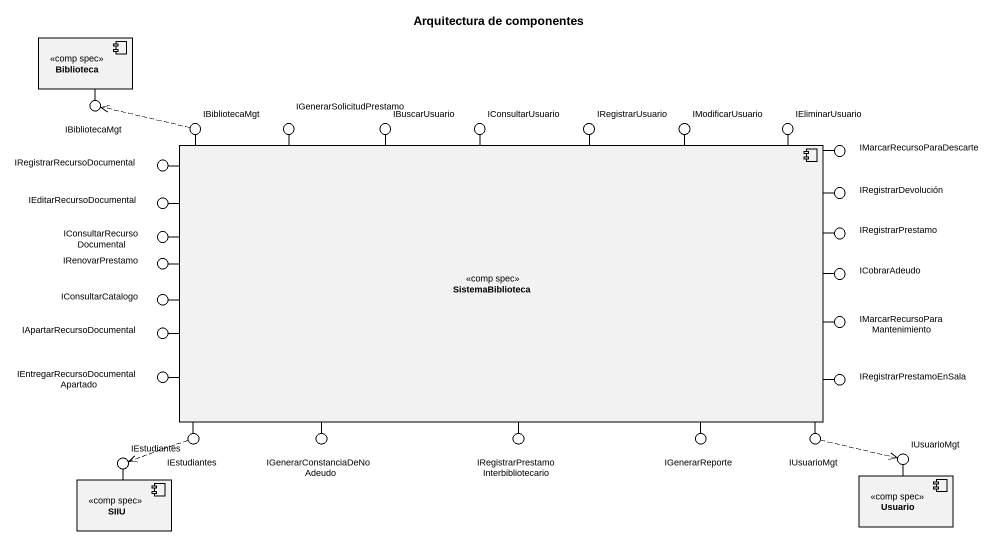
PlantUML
@startuml
title Arquitectura de componentes
component Biblioteca <<comp spec>>
() IBibliotecaMgt
() "IBibliotecaMgt" as IBibliotecaMgt_2
() IGenerarSolicitudPrestamo
() IBuscarUsuario
() IConsultarUsuario
() IRegistrarUsuario
() IModificarUsuario
() IEliminarUsuario
component SistemaBiblioteca <<comp spec>>
() IMarcarRecursoParaDescarte
() IRegistrarRecursoDocumental
() IRegistrarDevolución
() IConsultarRecursoDocumental
() IEditarRecursoDocumental
() IRegistrarPrestamo
() IRenovarPrestamo
() ICobrarAdeudo
() IConsultarCatalogo
() IApartarRecursoDocumental
() "IMarcarRecursoParaMantenimiento" as IMarcarRecursoParaMantenimie
() "IEntregarRecursoDocumentalApartado" as IEntregarRecursoDocumentalAp
() IRegistrarPrestamoEnSala
() IEstudiantes
() IGenerarConstanciaDeNoAdeudo
() "IRegistrarPrestamoInterbibliotecario" as IRegistrarPrestamoInterbibli
() IGenerarReporte
() IUsuarioMgt
() "IEstudiantes" as IEstudiantes_2
() "IUsuarioMgt" as IUsuarioMgt_2
component SIIU <<comp spec>>
component Usuario <<comp spec>>
Biblioteca -- IBibliotecaMgt
SistemaBiblioteca -left- IBibliotecaMgt_2
SistemaBiblioteca -up- IGenerarSolicitudPrestamo
SistemaBiblioteca -up- IBuscarUsuario
SistemaBiblioteca -up- IConsultarUsuario
SistemaBiblioteca -up- IRegistrarUsuario
SistemaBiblioteca -up- IModificarUsuario
SistemaBiblioteca -right- IEliminarUsuario
SistemaBiblioteca -right- IMarcarRecursoParaDescarte
SistemaBiblioteca -left- IRegistrarRecursoDocumental
SistemaBiblioteca -right- IRegistrarDevolución
SistemaBiblioteca -left- IConsultarRecursoDocumental
SistemaBiblioteca -left- IEditarRecursoDocumental
SistemaBiblioteca -right- IRegistrarPrestamo
SistemaBiblioteca -left- IRenovarPrestamo
SistemaBiblioteca -right- ICobrarAdeudo
SistemaBiblioteca -left- IConsultarCatalogo
SistemaBiblioteca -left- IApartarRecursoDocumental
SistemaBiblioteca -right- IMarcarRecursoParaMantenimie
SistemaBiblioteca -left- IEntregarRecursoDocumentalAp
SistemaBiblioteca -right- IRegistrarPrestamoEnSala
SistemaBiblioteca -left- IEstudiantes
SistemaBiblioteca -- IGenerarConstanciaDeNoAdeudo
SistemaBiblioteca -- IRegistrarPrestamoInterbibli
SistemaBiblioteca -- IGenerarReporte
SistemaBiblioteca -right- IUsuarioMgt
SIIU -up- IEstudiantes_2
Usuario -up- IUsuarioMgt_2
IBibliotecaMgt_2 .left.> IBibliotecaMgt
IEstudiantes .left.> IEstudiantes_2
IUsuarioMgt .right.> IUsuarioMgt_2
@enduml
